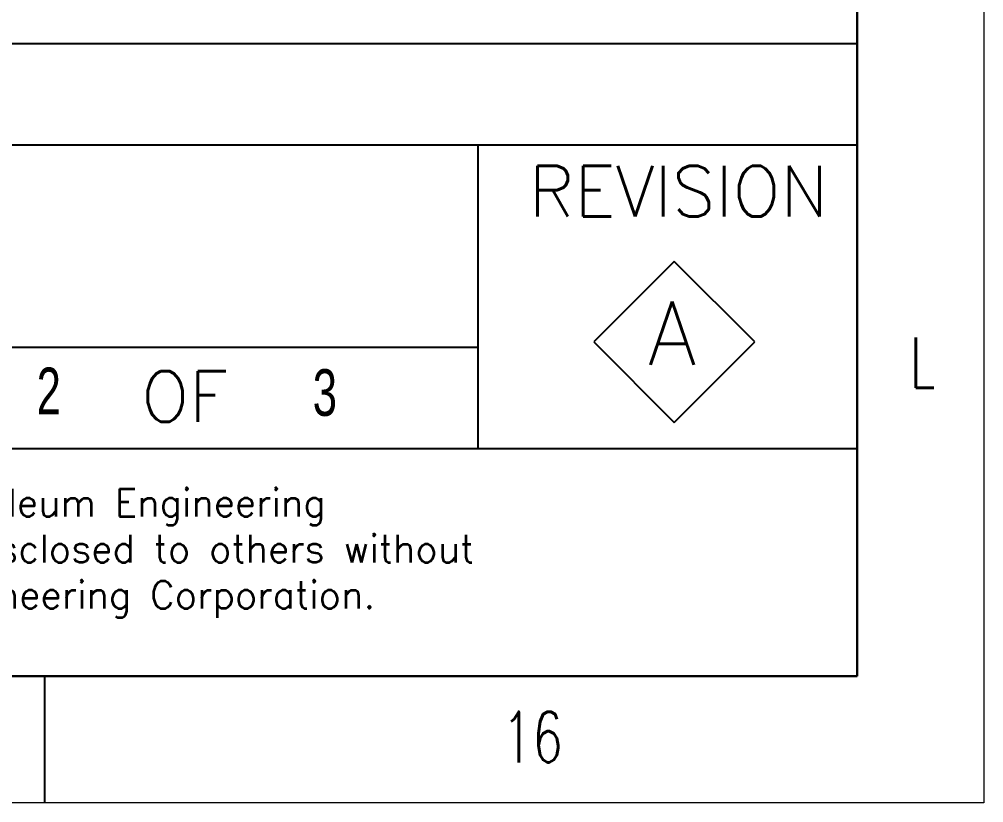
# Model space of a CAD drawing. Header units: inches. Extents: x 295136 to 296247, y 2627183 to 2627409.
# Drawn here: x 295837.3 to 295857.78, y 2627183.46 to 2627200.08 of the extents above; entities that cross this region are included whole.
import ezdxf

# ---------------------------------------------------------------- set-up
doc = ezdxf.new("R2010")
doc.units = ezdxf.units.IN
doc.header["$MEASUREMENT"] = 0
doc.layers.add('TEG BORDER', color=7, linetype='Continuous')
doc.styles.add('TEG BORDER', font='txt_qlt.shx', dxfattribs={"width": 0.7, "bigfont": 'hztxt.shx'})

# ---------------------------------------------------------------- blocks, each defined once
blk = doc.blocks.new('240 BORDER A2')
for p, q in [((589, 5), (589, 116)), ((489, 5), (589, 5)), ((556.875, 0), (556.875, 5))]:
    blk.add_line(p, q)
at = {"color": 5, "lineweight": 15}
blk.add_lwpolyline([(0, 420), (594, 420), (594, 0), (0, 0)], close=True, dxfattribs=at)
blk.add_lwpolyline([(5, 415), (589, 415), (589, 5), (5, 5)], close=True)
at = {"layer": 'TEG BORDER'}
for p, q in [((489, 30), (589, 30)), ((489, 26), (589, 26)), ((574, 26), (574, 14)), ((581.763, 21.392), (578.581, 18.21)), ((584.945, 18.21), (581.763, 21.392)), ((504, 18), (574, 18)), ((578.581, 18.21), (581.763, 15.028)), ((581.763, 15.028), (584.945, 18.21)), ((489, 14), (589, 14)), ((489, 14), (589, 14))]:
    blk.add_line(p, q, dxfattribs=at)
at = {"char_height": 2, "width": 2, "style": 'TEG BORDER'}
for s, insert, attachment_point in [('L', (592.09, 18.389), 3), ('\\pi0.033333;16', (574.922, 1.593), 7)]:
    blk.add_mtext(s, dxfattribs=dict(at, insert=insert, attachment_point=attachment_point))
at = {"layer": 'TEG BORDER', "style": 'TEG BORDER'}
for s, height, p in [('REVISION', 2, (576.015, 23.164)), ('A', 2.5, (580.713, 17.304)), ('OF', 2, (560.691, 15.055))]:
    blk.add_text(s, height=height, dxfattribs=at).set_placement(p)
at = {"layer": 'TEG BORDER', "color": 7, "style": 'TEG BORDER'}
for s, p in [('This Drawing is Property of Consortium of ZICOM Equipment Pte Ltd., & Sinopec Petroleum Engineering', (490.561, 11.315)), ('Corporation and any Information, contained in this Drawing will not be Reproduced, Disclosed to others without', (490.612, 9.492)), ('Explicit Written Permission from ZICOM Equipment Pte Ltd., & Sinopec Petroleum Engineering Corporation.', (490.561, 7.67))]:
    blk.add_text(s, height=1.0875, dxfattribs=at).set_placement(p)

msp = doc.modelspace()

# ---------------------------------------------------------------- block references
at = {"xscale": 0.53690472, "yscale": 0.53690472, "zscale": 0.53690472}
msp.add_blockref('240 BORDER A2', (295538.8579, 2627183.4571), dxfattribs=at)

# ---------------------------------------------------------------- texts
at = {"width": 0.7}
for s, p in [('2', (295837.6703, 2627191.6986)), ('3', (295843.5327, 2627191.6648))]:
    msp.add_text(s, height=0.9903, dxfattribs=at).set_placement(p)

doc.saveas('drawing.dxf')
